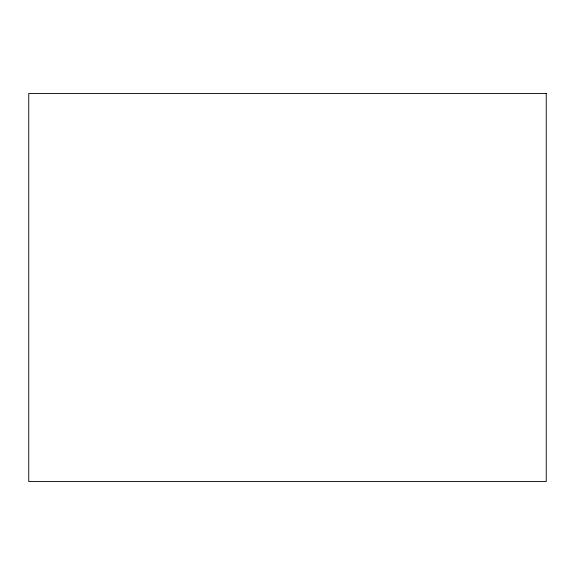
<?xml version="1.0" encoding="UTF-8"?>
<svg xmlns="http://www.w3.org/2000/svg" width="575" height="575" viewBox="0 0 575 575"><rect width="100%" height="100%" fill="white"/><g stroke="black" fill="none" stroke-linecap="round" stroke-linejoin="round"><path stroke-width="0.86" d="M546.25 93.438L28.75 93.438L28.75 481.562L546.25 481.562L546.25 93.438"/></g></svg>
